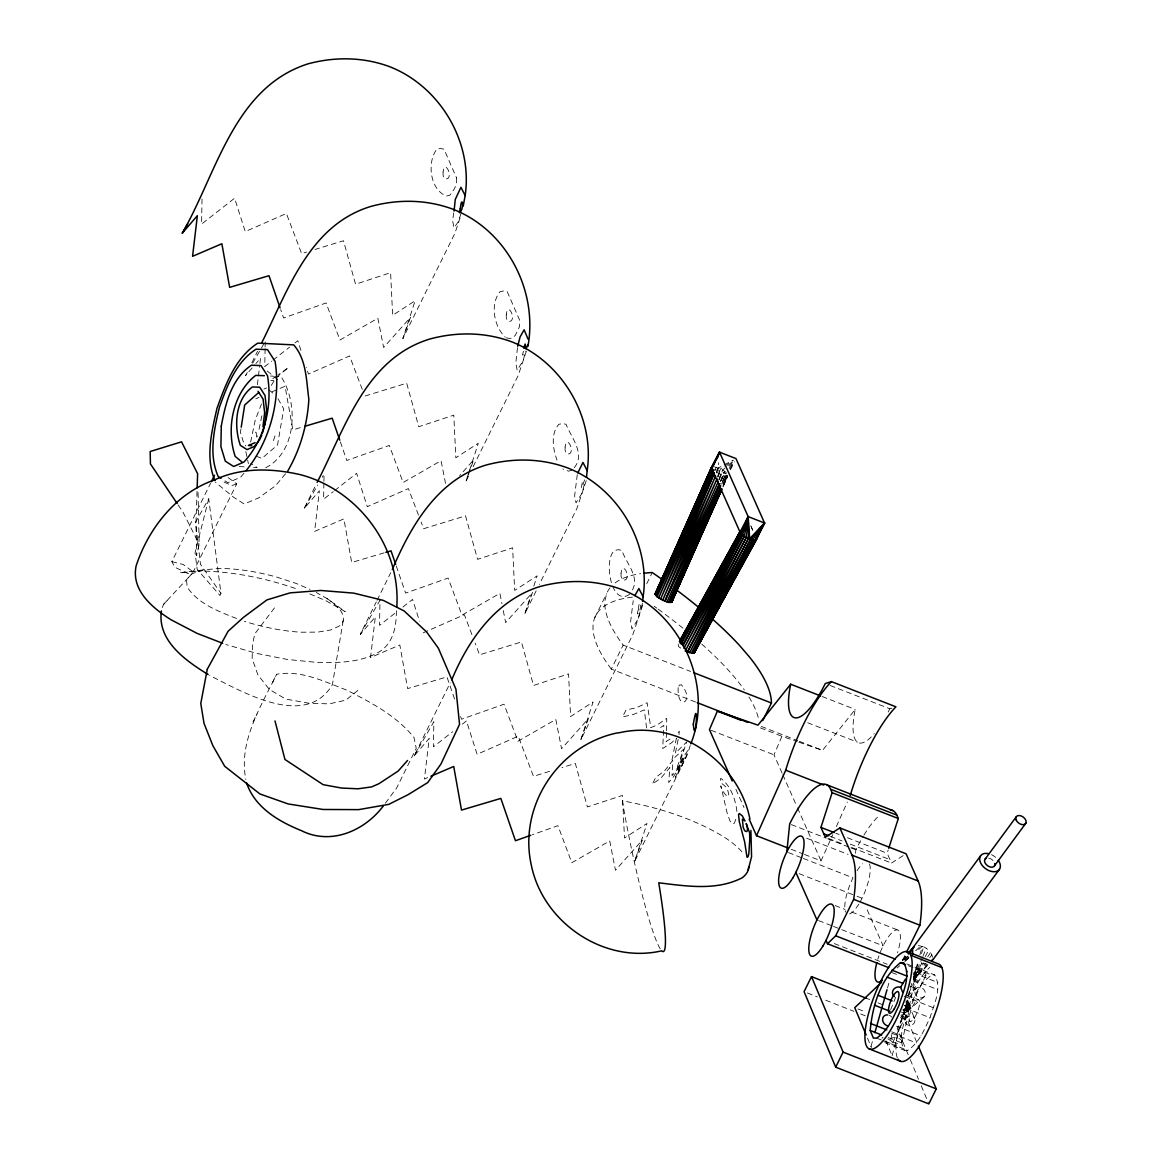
<?xml version="1.0" encoding="UTF-8"?>
<svg xmlns="http://www.w3.org/2000/svg" width="1162" height="1162" viewBox="0 0 1162 1162"><rect width="100%" height="100%" fill="white"/><g stroke="black" fill="none" stroke-linecap="round" stroke-linejoin="round"><path stroke-width="0.75" stroke-dasharray="5 3.75" d="M584.631 479.833L581.813 487.633A6.638 0.741 -69.7 0 1 581.494 487.023L582.772 479.34M736.897 811.483C735.648 799.688 730.637 785.57 720.803 778.322C718.305 784.931 727.063 783.813 728.211 792.193C731.232 803.087 720.658 790.16 720.847 785.846L727.18 813.197L729.983 820.924A6.289 3.007 75.8 0 0 734.428 823.03L736.417 817.554M202.028 199.022L201.578 224.092L234.608 198.208L245.255 231.587L286.389 213.488L301.612 253.592L306.637 252.052M265.096 348.658L264.776 366.567L271.661 361.179M265.125 346.872L265.212 341.497M323.893 483.087L323.602 499.21L333.247 491.657M323.922 481.3L324.053 474.125L322.252 477.233M517.482 347.627L515.797 363.27L517.206 370.242L523.22 360.481L525.616 351.214M197.046 491.366L195.971 523.103L196.596 555.596L199.167 544.208L197.99 490.001M906.796 963.937L934.742 974.962C942.338 988.513 933.943 1004.215 930.007 1017.738C924.182 1029.634 919.302 1042.851 907.653 1050.361L904.428 1050.317C896.832 1036.78 905.227 1021.064 909.163 1007.541L904.515 1005.711M666.538 732.539L666.102 741.574L672.014 737.783M666.625 730.724L666.712 718.334L657.3 724.899L650.764 727.644L647.147 702.749L636.456 707.716L625.984 710.026L622.585 716.91L633.058 714.601L644.344 709.866L646.929 731M642.441 603.368L638.04 619.085L631.968 628.991L630.574 622.004L633.203 600.696M716.402 473.036L718.334 467.981L718.726 462.708M679 734.442L679.32 731.188L677.272 733.745M855.508 853.3L855.857 849.8A69.4 20.553 -68.7 0 1 863.09 836.48M396.373 610.733C396.474 625.708 393.686 642.107 380.41 651.17C361.469 662.747 338.665 662.892 317.197 662.442L287.29 659.45L256.671 653.393L225.849 644.518M257.427 384.651L259.722 365.231M259.925 363.459L260.549 358.172L255.916 363.532M240.97 428.88L240.447 432.279L243.817 443.448L245.937 446.019M577.267 474.59L574.624 495.898L576.032 502.87L582.046 493.109L584.835 482.491M343.211 620.595L332.361 684.81C305.33 729.518 242.146 691.463 209.683 675.5M678.158 739.482L675.383 753.136L686.655 741.995L679.639 762.737L687.846 750.405L685.231 759.047L678.884 770.391L683.75 756.738L677.141 769.636L672.057 775.664L672.711 760.369L664.519 770.987L655.804 777.247L652.405 784.132L661.12 777.872L669.893 767.486L668.658 782.549L673.742 776.521L680.859 763.826L675.485 777.276L681.833 765.932L684.912 757.479L676.24 769.636L683.735 749.069L671.985 760.021L676.4 738.262L671.563 742.779L662.703 748.459L663.822 725.408L658.142 729.053M250.6 442.156L255.306 419.802L261.45 403.998M259.039 429.301L262.147 414.514M890.818 1039.06L892.387 1032.03M902.976 1009.88A4.982 2.295 12.7 0 0 908.626 1008.95L916.527 973.771M902.032 1041.936A5.81 2.673 12.7 0 0 894.435 1037.593A5.81 2.673 12.7 0 0 892.794 1041.965A5.81 2.673 12.7 0 0 902.032 1041.936L909.948 1006.757A5.81 2.673 12.7 0 0 906.709 1003.256M453.717 212.864L452.614 220.795L454.008 227.767L458.06 222.145L461.285 212.82M610.021 587.827A321.22 86.38 26.3 0 0 606.622 593.68L604.995 600.376A321.22 86.38 26.3 0 0 623.166 645.113L690.562 671.447M892.125 1055.706L912.548 980.699L917.719 982.747M870.992 1046.497L872.938 1039.612M887.492 988.02L889.424 981.135M913.535 977.271L917.936 961.802M919.883 954.932L922.337 946.347L917.036 950.894M385.377 803.189L396.634 787.996L416.243 748.343L413.977 737.463C396.431 715.719 371.215 702.589 346.77 690.126C324.488 681.687 301.132 669.791 276.643 674.28C260.84 706.54 238.195 741.879 245.865 779.455M523.481 351.229L522.653 354.381A6.638 0.741 -69.7 0 0 522.987 355.006L524.832 351.374M273.448 440.616L275.481 434.297M903.15 855.639L891.486 863.046L887.143 853.257L888.204 849.945M460.079 217.86L454.981 233.126L402.909 338.462L415.125 300.755L392.64 315.309L390.606 272.678L355.557 284.24L343.487 240.737L315.018 249.481M468.504 476.086L466.107 480.937L468.882 472.368M469.433 470.654L478.308 443.23L455.838 457.784L453.805 415.154L418.756 426.715L406.685 383.213L364.81 396.068M536.147 590.892L524.933 613.58L531.034 594.712M533.808 586.142L537.149 575.858L514.664 590.412L512.631 547.796L477.582 559.358L465.512 515.855L423.636 528.71L421.109 522.028M642.688 605.199L632.941 634.35L580.869 739.686L593.085 701.964L570.6 716.533L568.567 673.902L533.518 685.464L521.447 641.961L479.572 654.816L475.142 643.123M690.272 745.554L686.829 755.837L634.757 861.173L646.973 823.466L624.488 838.02L622.454 795.404L587.406 806.951L575.335 763.449L561.943 767.574M913.666 977.315L918.677 962.063M921.466 953.595L923.688 946.827L918.358 945.519M526.371 351.084L518.165 375.602L471.714 469.593M586.244 480.632L577.006 508.23L539.357 584.399M402.909 338.462L410.447 317.429L383.634 347.511L377.868 318.228L339.958 340.03L326.086 302.962L283.601 318.01L280.667 309.557M466.107 480.937L467.85 476.086M468.431 474.474L473.646 459.905L459.658 475.592M524.933 613.58L532.472 592.533L505.644 622.629L503.277 610.573M580.869 739.686L588.408 718.639L561.58 748.735L555.828 719.452L517.918 741.254L504.047 704.187L461.546 719.234L460.384 715.85M634.757 861.173L642.295 840.141L615.482 870.222L609.716 840.939L571.806 862.741L557.934 825.674L532.443 834.708M890.673 1009.691L895.655 997.345M714.427 466.819L720.527 468.925L717.898 475.694L720.527 468.925L723.33 467.051M718.697 480.051L722.662 470.044L733.324 460.878M718.334 467.981L716.315 472.992L718.334 467.981L722.749 465.628M632.462 589.889C639.884 576.265 625.664 562.728 621.99 550.41L618.46 549.684L614.785 550.439C602.947 558.399 611.154 608.83 630.24 593.753M720.542 481.242L724.609 471.249L720.527 468.925M719.249 478.424L722.662 470.044M162.288 607.523L163.639 604.255L191.962 573.767L202.784 570.005L218.049 568.523A82.778 26.755 14.6 0 1 276.89 577.151L296.165 583.44L310.094 589.41M720.44 481.3L724.609 471.249L726.221 472.455L721.98 482.491M913.928 977.46L922.178 958.025M922.86 956.413L926.288 948.308L923.688 946.827M782.07 773.064L773.994 754.835L781.924 736.301L797.147 741.574M208.724 498.745L195.042 552.705L197.191 569.365L219.996 595.525L220.954 593.317L208.724 498.745L195.565 522.174L200.489 564.369L220.954 593.317M726.7 475.243L723.142 483.465L726.686 475.243M723.694 484.51L727.354 476.231L722.982 486.05M721.602 484.118L725.262 475.897L727.732 475.839L723.33 485.701M804.496 854.448L821.04 860.911L832.718 834.708M836.379 826.531L847.33 801.969M719.147 479.674L721.341 474.75L725.262 475.897L722.227 482.448M723.025 486.893L727.456 477.001M723.258 485.716L727.732 475.839M251.907 362.66L257.514 351.316M228.086 477.567L236.714 483.886L193.241 571.864L188.128 573.592L174.896 567.274L171.831 561.638L210.569 483.261M384.172 552.836L351.679 562.481L343.894 518.877L314.597 531.412L319.39 490.8L304.328 508.259L316.34 483.944M454.545 698.928L446.949 676.923L407.615 688.587L399.83 644.983L370.533 657.532L375.326 616.92L360.264 634.365L376.285 601.96M377.084 600.333L390.693 572.779M427.674 777.625L424.42 779.019L429.214 738.407L414.151 755.866L450.188 682.936M594.77 617.661L606.622 593.68M646.726 583.716L652.26 572.532M695.559 702.008L611.314 669.094L623.166 645.113M730.448 469.782L734.399 461.793M902.627 960.073L905.764 953.726M913.274 974.787L915.583 970.125M908.669 993.321L919.926 970.546L919.215 968.832L916.005 968.803L913.753 970.764A4.982 2.295 12.7 0 1 916.6 973.48A4.982 2.295 12.7 0 1 913.419 975.034M902.99 1009.212L904.356 1009.807L905.532 1007.425L909.875 1007.832L906.476 1004.534M904.356 1009.807L908.699 1010.228L906.52 1007.672L907.696 1005.29M905.663 1010.272L906.839 1007.875M901.32 1012.073L904.646 1013.38L897.209 1028.414L909.585 1057.957M907.522 1008.427L908.699 1006.045M906.825 1010.548L908.001 1008.166M908.248 1009.139L918.14 989.385L922.933 982.398L931.532 974.933L934.742 974.962M907.754 1010.635L908.931 1008.253M908.655 1009.749L909.831 1007.367M892.547 1042.91L926.041 975.15M272.634 682.254L276.643 674.28M253.025 721.922L257.034 713.947M921.858 963.066L913.39 979.101L923.892 962.877M925.242 956.66L928.627 950.24L926.288 948.308M729.983 469.085L734.268 461.59M574.304 467.632C585.677 453.761 571.123 437.319 566.054 424.29L562.524 423.564L558.849 424.319C550.483 433.775 552.894 448.939 557.005 460.108M247.288 372.523L245.502 375.617L254.768 364.883M252.662 363.212L264.326 343.051M304.328 508.259L317.778 484.99M360.264 634.365L379.989 600.246L379.538 625.316L397.433 611.299M414.151 755.866L433.876 721.733L433.426 746.817L452.701 731.711M271.283 385.377L274.188 380.773M927.683 956.936L930.515 952.477L928.627 950.24M729.155 468.301L734.035 461.358M913.622 979.261L925.417 963.472M929.702 957.735L931.837 954.859L930.515 952.477M274.464 607.9L254.754 633.915L252.503 644.503L252.139 658.593L257.848 674.744L269.264 689.371L285.721 699.074L309.252 703.271L329.122 703.867L345.695 700.207L360.598 688.209M798.846 742.169L822.536 750.376L855.217 709.43A58.942 17.445 -68.7 0 0 874.26 733.629M243.976 473.239L240.607 477.277L227.912 482.709L222.349 479.151M285.532 473.733L275.539 485.716L258.937 497.728L244.238 504.017L233.373 497.075L215.478 482.303M902.264 960.32L906.897 954.888M913.724 979.319L926.637 964.14M902.38 960.277L905.881 956.195M902.496 960.582L907.231 955.28M729.155 466.18L733.701 461.125M902.714 960.495L907.551 955.149M191.962 573.767L186.559 579.577L187.111 586.999C198.542 604.284 219.269 611.706 237.76 618.939M163.639 604.255L168.301 599.258M927.799 964.431L913.724 979.45L928.147 964.939M904.472 959.667L908.263 955.803M904.399 959.812L908.161 955.992M678.201 644.184L678.419 646.392L683.111 649.936M905.096 960.408L909.062 956.776M915.685 950.719L920.987 945.868M907.246 996.066L916.193 988.31M907.42 1011.289L924.022 996.865M900.986 1017.084L908.655 1010.417M904.82 961.294L908.713 957.924M897.151 967.975L899.809 965.695M905.111 961.148L909.076 957.735M276.12 377.708L288.466 367.526L278.401 374.701M273.041 360.104L289.556 347.162M295.061 342.848L297.806 340.684L301.002 350.692M334.612 490.582L356.632 473.326L367.279 506.69L408.414 488.592L418.567 515.332M402.938 606.985L412.568 599.432L419.497 621.118M462.331 724.158L466.456 720.919L477.103 754.298L518.237 736.2L533.46 776.318L551.892 770.653M265.648 467.792C297.123 451.669 298.358 402.851 281.073 376.619L276.512 376.372M276.963 375.733L270.281 380.497L273.782 380.628M724.739 466.107L733.164 460.472M724.216 464.844L733.048 460.152M423.215 632.811L464.35 614.698L472.6 636.427M263.876 389.096L266.548 387.948M255.771 398.784L259.024 397.389M272.039 391.812L285.068 386.234L292.839 429.838L301.394 427.311M236.714 483.886L231.601 485.614L221.303 480.705M830.22 685.493L889.801 708.762L894.406 707.309M571.922 470.29L568.508 471.147L562.945 469.012M202.784 570.005L179.573 572.866L199.748 570.905L197.903 570.978C232.182 571.239 266.156 578.11 298.416 589.512M239.125 466.572L246.344 466.935M253.534 467.313L257.122 467.502L250.701 463.391M270.455 376.023L273.477 376.197M506.254 337.822L509.682 338.52L513.096 337.663L515.478 335.005L519.603 326.435L519.734 320.378L507.228 291.662L503.698 290.936L500.009 291.691C489.885 304.139 493.937 326.319 505.179 337.096M171.831 561.638L183.175 564.485L193.241 571.864M714.906 469.433L726.439 473.936M256.206 456.172L261.886 458.394L277.529 444.988L283.746 408.879L276.571 396.242M822.115 696.503L855.217 709.43M807.706 722.735L857.338 742.126M761.299 726.453L797.713 740.673M799.354 741.327L822.536 750.376M760.413 727.891L781.924 736.301M711.1 730.273L773.994 754.835M835.856 833.212L839.153 834.505M847.432 837.744L887.143 853.257M830.423 836.379L842 840.91M850.264 844.135L889.976 859.648M828.622 838.499L843.51 844.309M851.775 847.534L891.486 863.046M791.337 824.599L826.08 838.165M827.736 838.819L849.248 847.214M850.904 847.868L855.857 849.8M806.631 838.209L847.999 854.361M791.249 849.277L802.84 853.809M788.475 852.617L801.707 857.788M803.363 858.442L852.995 877.833A27.888 8.265 -68.7 0 0 845.616 912.112M799.166 873.664L855.421 895.641M857.077 896.28L862.044 898.226M835.129 905.547L845.05 909.425M851.673 912.01L898.008 930.108M818.629 920.609L831.861 925.78M833.517 926.419L840.126 929.004M841.782 929.658L883.149 945.81L865.675 906.433M834.287 943.588L887.231 964.271M908.248 965.738L931.532 974.933M913.419 972.884L937.923 982.558M913.622 978.724L922.933 982.398M913.158 979.929L937.676 989.603M891.85 972.536L898.226 975.049M910.383 986.32L918.14 989.385M907.595 995.442L918.75 999.843A11.605 3.312 -68.5 0 1 914.828 1017.244A11.605 3.312 -68.5 0 1 909.672 1014.716A11.605 3.312 -68.5 0 1 918.75 999.843M904.167 996.212L933.58 1007.817M905.503 1008.064L930.007 1017.738M866.387 998.289L869.713 999.596M878.036 1002.879L883.018 1004.854M900.942 1015.632L905.605 1017.476M900.535 1017.592L910.078 1021.369M857.934 1008.95L865.893 1012.087M896.527 1026.22L921.045 1035.894M807.401 992.958L817.38 996.909M825.703 1000.192L853.968 1011.347M860.621 1013.976L865.617 1015.937M891.704 1031.812L901.509 1035.676M891.733 1033.221L916.237 1042.895M888.175 1037.564L901.247 1042.721M876.598 1038.102L881.508 1040.034M883.135 1040.687L907.653 1050.361M884.834 1042.59L904.428 1050.317M309.891 593.927L326.391 600.986L345.23 611.648L327.016 598.546L316.267 592.475M721.341 474.75L715.08 471.481M905.3 1006.917L906.52 1007.672M267.187 370.983L277.645 379.654M269.061 390.025L272.823 393.134M178.135 504.976L183.088 512.311L199.167 544.208M750.797 525.79L752.991 530.743M782.81 774.72L796.783 806.21M797.51 807.866L821.04 860.911M735.924 789.288L744 807.532M751.16 526.706L752.598 529.974M907.638 1000.032L909.686 1004.912M908.582 1004.186L914.726 1018.856A5.069 4.663 -22.7 0 1 909.076 1025.378A5.069 4.663 -22.7 0 1 906.2 1017.839A5.069 4.663 -22.7 0 1 914.726 1018.856M904.646 1013.38L917.689 1044.565M901.872 1014.368L905.285 1022.531M910.267 1059.599L918.517 1079.28M921.263 1085.845L928.816 1103.9M885.865 1040.76L891.428 1054.036M867.491 1038.102L871.427 1047.528M362.268 389.386L349.588 355.964L308.453 374.062L306.318 367.381M396.271 566.039L405.611 593.128L448.111 578.066L461.982 615.134L499.892 593.346L501.926 603.674M340.364 441.88L346.784 460.486L389.285 445.438L403.141 482.506L441.066 460.704L445.801 484.83M257.209 436.563L255.829 432.032L256.918 437.232M931.837 954.859L932.52 957.227M245.85 451.611L248.392 463.638M660.263 948.86A112.177 10.284 78.3 0 1 622.353 800.778C657.765 807.372 692.828 818.106 723.781 836.858A112.99 36.632 14.3 0 1 743.883 854.273M327.016 598.546A77.781 25.143 14.6 0 1 339.231 626.071L330.604 630.007L317.749 632.113L301.321 632.215A82.778 26.755 14.6 0 1 244.31 621.278M611.314 669.094A321.22 86.38 26.3 0 1 633.551 597.036M654.177 606.23A321.22 86.38 26.3 0 1 656.85 608.176M658.171 609.149A321.22 86.38 26.3 0 1 683.343 628.482M701.746 644.082A321.22 86.38 26.3 0 1 744.348 689.938M748.982 696.997A321.22 86.38 26.3 0 1 758.626 719.133M615.148 582.888A321.22 86.38 26.3 0 1 640.596 573.665M897.296 1057.74A52.232 14.874 -68.5 0 1 903.76 1012.465A52.232 14.874 -68.5 0 1 929.76 967.409M887.812 1038.901A5.81 1.554 26.3 0 1 892.431 1043.084A5.81 1.554 26.3 0 1 885.488 1041.196M882.147 1038.349A5.81 1.554 26.3 0 1 883.047 1037.477M905.924 1002.69A5.81 4.88 49 0 1 908.481 1009.691A5.81 4.88 49 0 1 902.366 1012.029M906.752 1002.007A5.81 5.345 -22.7 0 1 909.454 1009.066A5.81 5.345 -22.7 0 1 901.799 1012.029M905.794 1000.86A5.955 5.011 49 0 1 909.948 1008.122A5.955 5.011 49 0 1 903.47 1011.187M909.948 1006.757A5.81 2.673 12.7 0 1 904.864 1008.122M889.191 1015.283A5.955 5.011 49 0 1 891.69 1017.026M906.011 1001.644A5.069 4.663 -22.7 0 1 902.932 1010.708M926.085 963.894A11.605 7.568 36.3 0 1 918.14 961.09M988.673 858.122A5.81 3.776 36.3 0 1 993.583 861.173M904.617 1005.551A4.982 2.295 12.7 0 1 908.626 1008.95M991.491 854.68A11.605 7.568 36.3 0 1 996.415 858.093M889.801 708.762A58.942 17.445 -68.7 0 1 888.146 712.059M880.23 952.39A27.888 8.265 -68.7 0 1 896.933 929.861A27.888 8.265 -68.7 0 1 897.543 952.796M877.804 959.216A27.888 8.265 -68.7 0 1 878.937 955.803M869.423 863.932A27.888 8.265 -68.7 0 1 859.633 902.729M858.805 904.109A27.888 8.265 -68.7 0 1 849.466 913.986M857.062 870.628A27.888 8.265 -68.7 0 1 862.741 863.787M863.918 835.115A69.4 20.553 -68.7 0 1 880.128 814.751M638.243 609.861L637.43 613.129A6.638 0.741 -69.7 0 0 637.749 613.754C642.673 609.295 639.812 594.77 638.243 609.861M456.535 177.902L456.419 183.857L454.502 188.665L449.999 195.114L446.484 196.044C429.94 189.871 426.774 162.143 436.825 149.215L440.5 148.46L444.029 149.186L456.535 177.902M443.071 171.947L443.085 174.983A6.638 3.878 -85.2 0 0 444.697 178.498C451.364 181.098 449.912 169.216 445.743 167.11L443.855 168.04L443.071 171.947M506.269 314.423L506.283 317.458A6.638 3.878 -85.2 0 0 507.896 320.973C514.563 323.573 513.11 311.692 508.941 309.586L507.053 310.515L506.269 314.423M565.095 447.05L565.11 450.086A6.638 3.878 -85.2 0 0 566.722 453.616C573.389 456.201 571.936 444.334 567.768 442.214L565.879 443.143L565.095 447.05M621.031 573.157L621.045 576.192A6.638 3.878 -85.2 0 0 622.658 579.722C629.325 582.322 627.872 570.44 623.703 568.334L621.815 569.249L621.031 573.157M678.143 687.672C677.126 712.596 695.588 700.875 681.324 684.796L679.363 685.086L678.143 687.672M719.162 473.791L717.753 477.103L719.162 473.791M716.257 467.255L714.804 470.552L716.257 467.255M726.729 476.028L723.069 484.249L726.729 476.028M723.418 475.461L720.484 482.041L723.418 475.461M916.774 971.911A5.81 1.554 26.3 0 0 925.736 975.455A5.81 1.554 26.3 0 0 919.926 970.546A5.81 1.554 26.3 0 0 916.774 971.911M914.814 991.912A5.81 4.88 49 0 0 922.962 997.577A5.81 4.88 49 0 0 922.541 988.266A5.81 4.88 49 0 0 914.814 991.912"/><path stroke-width="1.5" d="M980.481 855.944L912.693 948.09L912.591 954.539M454.095 211.077L455.243 199.486L460.936 187.314L465.163 195.536L463.217 206.066M197.162 487.837L197.627 473.733L181.548 441.836L150.159 451.51L150.435 463.928L177.147 503.509M870.207 1030.476C872.401 1005.958 880.535 978.593 900.477 962.673L903.702 962.717C911.298 976.254 902.903 991.97 898.967 1005.493C893.142 1017.375 888.262 1030.592 876.598 1038.102L873.388 1038.073L870.207 1030.476L881.653 1034.979M465.163 195.536C472.934 141.996 440.122 86.627 389.982 66.815C363.59 56.938 334.976 56.546 307.901 63.881C233.751 87.6 216.626 173.734 182.303 233.141L197.366 215.696L192.572 256.308L221.869 243.759L229.655 287.363L268.988 275.699L280.086 307.857M527.926 346.45C538.151 290.427 506.545 230.134 453.165 209.291C426.788 199.414 398.174 199.022 371.099 206.357C308.874 225.094 287.711 291.255 261.508 343.211M586.505 477.262L587.188 470.639C594.959 417.1 562.147 361.745 512.006 341.933C485.614 332.056 457 331.664 429.925 338.999C365.144 358.637 345.012 428.88 317.139 482.332M642.557 601.437L643.123 596.745C650.894 543.206 618.082 487.851 567.942 468.039C541.55 458.162 512.936 457.77 485.861 465.105C437.478 479.804 410.796 525.95 392.306 569.54M525.79 348.745L525.108 344.025L523.728 348.092M675.776 548.972L655.194 593.884L711.957 466.877L719.51 452.149L735.982 458.583L764.552 523.016L756.404 539.633L693.874 653.189L687.425 652.027L746.44 537.236L748.154 516.611L719.51 452.149L711.493 467.371L655.194 593.884L657.024 596.731L662.66 600.26L668.804 602.424L671.854 601.945L720.774 491.119M786.819 851.978L789.681 823.945A69.4 20.553 -68.7 0 1 830.612 789.259L896.803 815.114L898.313 818.513L888.741 848.289M396.779 607.189C400.963 547.215 358.492 490.146 300.726 474.764C272.344 468.184 241.435 467.211 214.52 479.95C176.261 492.964 148.46 528.376 136.128 565.909C130.957 590.456 152.774 608.104 170.901 619.695L197.061 633.363L222.654 643.283M161.402 610.951C157.059 640.858 186.036 660.917 208.158 674.556M262.961 426.73L264.645 412.786L263.106 399.147L258.037 391.274M264.805 425.176L266.65 409.91L265.023 395.501L259.692 387.222L252.357 386.961C235 399.772 233.809 426.556 240.374 445.366L247.012 449.621L254.26 446.513L258.153 441.85M241.231 427.166L244.688 405.015L258.676 392.524M517.729 346.203L520.082 336.936L524.135 329.79L528.042 339.086M756.201 538.122L756.404 539.633L754.414 539.996L746.44 537.236L685.231 651.069L744.377 536.074L748.154 516.611L764.552 523.016L694.368 652.71L764.552 523.016L749.693 538.703L748.154 516.611L681.266 644.329L741.182 533.663L748.154 516.611L748.618 538.282L689.516 652.753L750.768 539.124L764.552 523.016L692.857 653.349L752.744 539.705L764.552 523.016M748.241 869.772L751.567 856.67L750.899 830.438M874.87 1032.727L886.998 989.733M712.96 466.688L711.609 468.141L740.252 532.603L680.133 643.24L740.79 530.743L679.93 641.032L697.708 609.513M262.307 433.557L264.311 426.846M740.252 532.603L744.377 536.074L683.953 648.367L742.591 534.854L748.154 516.611M526.836 347.235L527.664 344.62M906.549 952.143L919.868 925.199A118.234 35.005 -68.7 0 0 918.125 880.985L906.069 853.779L839.879 827.94L825.311 837.206L820.953 827.402L832.123 792.673L830.612 789.259M577.819 472.919L582.961 462.432L587.188 470.639M690.838 743.84C714.136 684.796 680.641 612.301 621.83 589.526C595.438 579.649 566.824 579.257 539.749 586.607C496.189 600.144 468.562 639.434 451.8 679.697M717.245 458.67L719.51 452.149L711.609 468.141L655.876 595.598L712.277 469.128L711.609 468.141M932.49 959.434L931.75 961.308L999.552 869.161M705.334 524.599L671.854 601.945L676.531 589.541M677.882 586.2L679.915 581.203M671.157 600.231L671.781 601.204L684.505 571.108M719.627 483.624L664.853 601.233L717.041 478.759L662.66 600.26L715.618 475.999L660.539 599.142L714.369 473.137M820.459 695.864L790.683 684.229L757.987 725.161L717.39 711.086L709.445 729.62L732.234 781.009M713.453 470.261L657.024 596.731L712.277 469.128L713.453 470.261L658.607 597.936L714.339 473.123M706.757 521.317L708.893 516.378M671.781 601.204L686.96 566.402M688.398 563.091L698.507 539.88M702.124 531.6L704.288 526.618M705.741 523.307L710.069 513.372M711.493 467.371L655.252 594.624L711.957 466.877M721.544 490.204L671.345 602.424L720.803 490.974M720.861 489.173L670.3 602.584L721.762 489.013M671.345 602.424L721.863 488.984M787.938 847.984L756.506 835.71L785.715 770.203A90.68 26.842 -68.7 0 1 831.396 681.615L895.946 706.816A90.68 26.842 -68.7 0 0 850.25 795.418M664.853 601.233L718.406 481.315M719.757 483.682L666.944 601.974L720.716 485.731L668.804 602.424L720.716 489.158M677.257 545.69L689.908 517.715M695.849 504.54L700.308 494.663M704.027 486.442L706.264 481.504M707.745 478.207L709.241 474.924M713.686 465.076L719.51 452.149M211.353 481.664L214.52 475.273M259.126 440.688L261.813 435.242M287.755 471.06C300.392 449.171 307.378 424.493 308.86 399.307C306.26 380.686 306.695 359.9 293.739 344.882L257.79 343.139C235.247 357.693 225.791 384.143 217.004 408.211C211.687 431.741 205.108 457.436 214.999 480.69M762.737 720.614L771.437 703.025A321.22 86.38 26.3 0 0 749.214 656.704L739.715 645.651A321.22 86.38 26.3 0 0 712.35 618.997M866.387 998.289L811.512 976.617L804.075 991.651L835.681 1067.137L928.816 1103.9L936.252 1088.867L918.387 1046.207M826.022 940.363L827.518 943.762L835.667 935.802L853.678 899.344A118.234 35.005 -68.7 0 0 851.949 855.13L839.879 827.94M835.681 1067.137L843.104 1052.104L811.512 976.617M894.406 996.647A5.81 5.345 -22.7 0 1 900.608 987.322L905.488 979.072M682.835 645.535L741.182 533.663M750.768 539.124L691.361 653.204L752.744 539.705M754.414 539.996L693.874 653.189L755.663 539.967M682.878 645.578L742.591 534.854M687.425 652.027L748.618 538.282M739.86 531.717L679.436 641.511L740.79 530.743M634.844 595.67L638.897 588.538L643.123 596.745M680.961 640.872L682.719 637.72M694.295 651.955L756.593 538.994L739.744 568.959M699.48 606.361L704.797 596.905M706.569 593.753L708.341 590.601M722.023 600.507L723.795 597.355M725.567 594.203L730.883 584.733M732.656 581.581L737.972 572.125M182.303 233.141L187.678 223.845M984.78 859.589L1016.067 817.06M994.614 865.675L1025.901 823.146M246.213 470.552C270.194 440.659 281.189 399.278 275.074 361.367L267.492 349.602L256.032 349.21C235.813 362.181 227.215 385.74 219.4 407.31C214.084 429.809 208.506 454.357 218.18 476.493L220.969 478.265M908.059 953.523L914.073 946.667L909.396 952.114M407.528 760.485L398.174 771.045L378.885 783.725L371.695 786.892L357.998 788.795L341.468 788.039L323.152 784.67L284.951 759.483L275.002 720.934M908.408 953.958L911.952 949.979M383.329 805.949C364.708 830.815 330.909 845.558 301.481 830.67C278.677 821.49 254.667 807.401 246.605 782.868M881.624 982.224L854.753 1007.686L866.14 1034.906M430.928 776.231L453.717 766.47L461.503 810.088L500.837 798.41L515.449 840.736L530.743 835.304M255.088 442.664L248.465 445.496L251.762 445.671M831.396 681.615L825.267 683.561A58.942 17.445 -68.7 0 1 796.086 717.898A58.942 17.445 -68.7 0 1 790.683 684.229M304.822 426.294L332.172 418.175L339.769 440.18M385.871 552.342L391.013 550.817L395.69 564.354M264.399 375.689L255.713 375.384C232.415 393.468 226.053 429.461 235.218 456.434L242.059 462.084M693.932 672.754L771.437 703.025M697.244 702.661L747.791 722.401M717.39 711.086L740.557 720.135M826.69 784.742L892.866 810.582M785.715 770.203L823.771 785.076M832.123 792.673L898.313 818.513M820.953 827.402L834.2 832.573M823.8 833.808L828.767 835.739M851.949 855.13L918.125 880.985M853.678 899.344L919.868 925.199M835.667 935.802L895.234 959.071M827.518 943.762L888.741 967.67M908.03 951.939A52.232 14.874 -68.5 0 1 890.412 1030.287A52.232 14.874 -68.5 0 1 867.201 1018.929A52.232 14.874 -68.5 0 1 908.03 951.939L939.07 964.199A52.232 14.874 -68.5 0 1 931.241 1023.402A52.232 14.874 -68.5 0 1 898.066 1059.207M910.834 955.295L941.874 967.554M900.477 962.673L905.14 964.518M891.893 970.139L907.406 976.269M887.1 977.14L902.613 983.255M878.123 995.297L892.096 1000.802M874.55 1005.217L890.077 1011.347M870.454 1023.431L886.795 1029.881M869.06 1048.836L900.1 1061.095M843.104 1052.104L936.252 1088.867M744.377 536.074L746.44 537.236M795.854 872.371L816.973 919.97M749.156 819.123L756.506 835.71M900.608 987.322L902.598 992.101M749.911 819.05C738.582 761.313 677.388 719.336 619.346 732.743L616.659 733.033C558.414 745.554 518.397 805.891 531.179 864.528C542.509 922.265 603.703 964.242 661.744 950.836A112.177 10.284 78.3 0 0 658.738 882.8C686.161 886.098 716.315 891.022 741.981 877.876A112.99 36.632 14.3 0 0 748.706 866.634M643.777 573.244A321.22 86.38 26.3 0 1 652.26 572.532A321.22 86.38 26.3 0 1 661.962 579.33M675.703 589.352A321.22 86.38 26.3 0 1 699.321 607.886M888.276 1025.973A5.955 5.011 49 0 1 882.597 1019.757A5.955 5.011 49 0 1 887.768 1014.92M994.774 863.54A5.81 3.776 36.3 0 1 988.049 866.082A5.81 3.776 36.3 0 1 986.262 858.282M906.839 971.897A4.982 2.295 12.7 0 1 906.883 971.301M998.318 860.33A11.605 7.568 36.3 0 1 994.701 871.718A11.605 7.568 36.3 0 1 980.089 861.594A11.605 7.568 36.3 0 1 988.775 853.721M890.223 809.972A69.4 20.553 -68.7 0 1 896.803 815.114M882.452 980.249A27.888 8.265 -68.7 0 1 876.845 962.586M460.283 208.637L459.469 211.905A6.638 0.741 -69.7 0 0 459.789 212.53C464.727 208.085 461.851 193.546 460.283 208.637M693.307 724.275C695.646 749.679 698.812 690.344 693.307 724.275M221.274 426.163L220.911 446.629L225.312 461.154L233.635 466.485L243.846 462.113C264.892 439.454 272.562 405.843 267.521 375.747L260.971 365.565L251.384 365.231C231.427 378.623 225.355 403.911 221.274 426.163M749.737 839.966L748.865 853.344A6.289 1.365 -86.3 0 1 746.963 856.99L744.682 841.985L739.293 821.621L738.553 814.693L739.279 813.487L742.257 815.782L745.016 821.026L742.373 819.152L743.186 827.329A11.417 3.559 80.5 0 0 745.249 831.222C749.04 833.561 746.992 825.281 746.193 823.567L749.621 832.82L749.737 839.966M207.286 669.196L200.779 703.475L204.004 723.301L212.849 745.655L224.702 766.281L259.939 793.966L288.161 803.944L323.109 809.478L358.724 809.623L388.863 804.336L408.312 794.547L427.689 782.622L440.964 764.015L459.542 724.304L455.94 689.211L438.35 648.164L426.657 632.026L404.187 610.98L383.242 600.376L353.727 593.128L320.77 590.47L290.05 592.881L266.882 599.926L243.57 617.283L228.101 631.242L207.286 669.196M894.13 1009.081A11.605 3.312 -68.5 0 0 898.052 991.665A11.605 3.312 -68.5 0 0 888.974 1006.553A11.605 3.312 -68.5 0 0 894.13 1009.081M1016.343 820.401A5.81 3.776 36.3 0 0 1025.305 823.931A5.81 3.776 36.3 0 0 1021.311 815.985A5.81 3.776 36.3 0 0 1016.343 820.401M792.629 878.254A27.888 8.265 -68.7 0 0 801.664 836.262A27.888 8.265 -68.7 0 0 779.717 871.994A27.888 8.265 -68.7 0 0 792.629 878.254M822.783 946.246A27.888 8.265 -68.7 0 0 831.818 904.254A27.888 8.265 -68.7 0 0 809.87 939.985A27.888 8.265 -68.7 0 0 822.783 946.246"/></g></svg>
